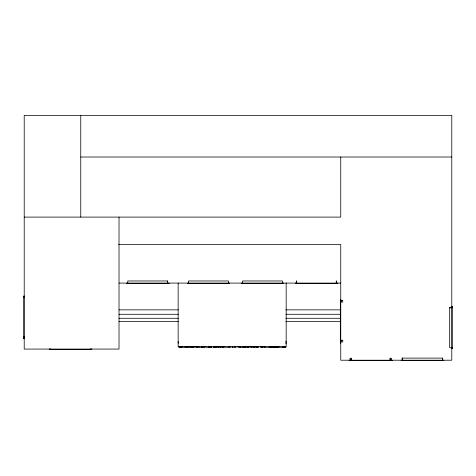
<?xml version="1.0" encoding="UTF-8"?>
<svg xmlns="http://www.w3.org/2000/svg" width="476" height="476" viewBox="0 0 476 476"><rect width="100%" height="100%" fill="white"/><g stroke="black" fill="none" stroke-linecap="round" stroke-linejoin="round"><path stroke-width="0.71" d="M80.753 157.015L451.783 157.015M24.216 217.098L340.751 217.098L340.751 157.015M118.584 244.515L340.751 244.515L340.751 360.219L451.783 360.219L451.783 115.365L24.216 115.365L24.216 349.069L119.018 349.069L119.018 217.098M167.754 280.977L127.764 280.977L127.764 283.5M119.018 283.083L340.751 283.083M126.908 283.5L168.962 283.5L168.962 283.083M24.216 296.001L23.8 296.001L23.8 338.626L24.216 338.626M23.8 296.364L24.216 296.364M23.8 296.643L24.216 296.578M23.8 296.857L24.216 296.857M23.8 297.226L24.216 297.226M23.8 297.435L24.216 297.435M23.8 297.5L24.216 297.5M340.751 299.452L340.334 299.452L340.334 343.178L340.751 343.178M340.334 300.213L340.751 300.213M340.334 300.308L342.851 300.308M340.334 301.07L342.851 301.07M340.334 301.195L340.751 301.195M340.334 302.052L342.851 302.052M451.783 306.312L452.2 306.312L452.2 348.593L451.783 348.593M451.783 306.365L452.2 306.365M451.783 306.609L452.2 306.609M452.2 307.526L449.683 307.526L449.683 347.736L452.2 347.736M449.683 307.579L452.2 307.579M449.683 307.817L452.2 307.817M119.018 309.858L178.345 309.858M285.874 309.858L340.751 309.858M119.018 314.279L178.345 314.279M285.874 314.279L340.751 314.279M119.018 318.283L178.345 318.283M285.874 318.283L340.751 318.283M119.018 321.651L178.345 321.651M285.874 321.651L340.751 321.651M23.8 336.776L24.216 336.776M23.8 337.139L24.216 337.139M23.8 337.353L24.216 337.353M23.8 337.419L24.216 337.419M23.8 337.984L24.216 337.984M23.8 338.353L24.216 338.353M23.8 338.561L24.216 338.561M340.334 340.227L342.851 340.227M340.334 340.989L342.851 340.989M340.334 341.435L340.751 341.435M340.334 341.97L342.851 341.97M340.334 342.196L340.751 342.196M182.677 347.165L185.36 347.165L185.348 346.802M199.385 347.165L202.068 347.165L202.068 346.802L202.056 347.165M206.316 347.165L208.994 347.165L208.994 346.802M214.878 347.165L213.141 347.165L213.141 346.802M219.49 347.165L217.847 347.165L217.847 346.802M225.178 347.165L228.052 347.165M234.055 347.165L231.866 347.165L231.866 346.802M241.439 347.165L244.307 347.165L244.307 346.802M265.596 347.165L268.476 347.165M280.072 347.165L282.75 347.165L282.75 346.802M451.783 347.438L452.2 347.492M451.783 348.295L452.2 348.295M451.783 348.355L452.2 348.355M443.769 360.219L443.769 360.635L401.244 360.635L401.244 360.219M443.692 360.219L443.692 360.635M443.227 360.219L443.227 360.635M442.555 360.635L442.555 358.113L402.101 358.113L402.101 360.635M442.478 358.113L442.478 360.635M402.642 358.113L402.642 360.635M402.565 358.113L402.565 360.635M401.78 360.219L401.78 360.635M392.426 360.219L392.426 360.635L349.158 360.635L349.158 360.219M392.016 360.219L392.016 360.635M391.212 358.113L391.212 360.635M391.141 360.219L391.141 360.635M390.808 358.113L390.808 360.635M389.927 358.113L389.927 360.635M351.3 358.113L351.3 360.635M350.889 358.113L350.889 360.635M350.437 360.219L350.437 360.635M350.033 360.219L350.033 360.635L350.015 358.113M337.823 283.083L337.823 283.5L295.483 283.5L295.483 283.083M337.466 283.083L337.466 283.5M336.609 280.977L336.609 283.5M336.252 280.977L336.252 283.5M296.691 280.977L296.691 283.5M296.34 280.977L296.34 283.5M295.834 283.083L295.834 283.5M286.171 283.083L286.171 346.802L178.149 346.802L178.149 283.083M285.654 346.802L285.654 347.165L282.988 347.165L282.988 346.802M285.106 346.802L285.106 347.165M284.892 346.802L284.892 347.165M284.696 346.802L284.696 347.165M284.589 346.802L284.589 347.165M284.327 346.802L284.327 347.165M284.059 346.802L284.059 347.165M283.958 346.802L283.958 347.165M283.69 283.083L283.69 283.5L241.707 283.5L241.707 283.083M283.761 346.802L283.761 347.165M283.535 346.802L283.535 347.165M282.476 283.5L282.476 280.977L242.564 280.977L242.564 283.5M282.387 346.802L282.387 347.165M279.62 346.802L279.62 347.165L279.097 346.802M278.769 346.802L278.769 347.165L277.246 347.165L277.246 346.802M278.27 346.802L278.27 347.165M277.734 346.802L277.734 347.165M277.109 346.802L277.109 347.165L274.444 347.165L274.444 346.802M276.562 346.802L276.562 347.165M276.348 346.802L276.348 347.165M276.151 346.802L276.151 347.165M276.044 346.802L276.044 347.165M275.782 346.802L275.782 347.165M275.515 346.802L275.515 347.165M275.414 346.802L275.414 347.165M275.217 346.802L275.217 347.165M274.991 346.802L274.991 347.165M274.247 346.802L274.247 347.165L270.993 347.165L270.993 346.802M273.444 346.802L273.444 347.165M273.272 346.802L273.272 347.165M272.855 346.802L272.855 347.165M272.623 346.802L272.623 347.165M272.391 346.802L272.391 347.165M271.986 346.802L271.986 347.165M271.808 346.802L271.808 347.165M270.779 346.802L270.779 347.165L269.005 347.165L269.005 346.802M270.201 346.802L270.201 347.165M270.124 346.802L270.124 347.165M270.041 346.802L270.041 347.165M269.583 346.802L269.529 347.165M265.269 346.802L265.269 347.165L263.894 347.165L263.894 346.802M264.418 346.802L264.418 347.165M263.258 346.802L263.258 347.165L261.044 347.165L261.044 346.802M262.728 346.802L262.728 347.165M260.449 346.802L260.449 347.165L259.926 346.802M258.48 346.802L258.48 347.165L255.814 347.165L255.814 346.802M257.933 346.802L257.933 347.165M257.712 346.802L257.712 347.165M257.522 346.802L257.522 347.165M257.415 346.802L257.415 347.165M257.153 346.802L257.153 347.165M256.879 346.802L256.879 347.165M256.778 346.802L256.778 347.165M256.588 346.802L256.588 347.165M256.362 346.802L256.362 347.165M255.445 346.802L255.445 347.165L254.922 346.802M254.535 346.802L254.535 347.165L252.762 347.165L252.762 346.802M253.958 346.802L253.958 347.165M253.881 346.802L253.881 347.165M253.797 346.802L253.797 347.165M252.232 346.802L252.232 347.165L250.727 347.165L250.727 346.802M251.251 346.802L251.251 347.165M250.132 346.802L250.132 347.165L249.608 346.802M249.013 346.802L249.013 347.165L246.8 347.165L246.8 346.802M248.49 346.802L248.508 347.165M247.306 346.802L247.324 347.165M246.306 346.802L246.306 347.165L244.795 347.165L244.795 346.802M245.319 346.802L245.319 347.165M244.117 346.802L244.117 347.165M243.718 346.802L243.742 347.165M242.921 346.802L242.921 347.165M240.933 346.802L240.933 347.165L238.714 347.165L238.714 346.802M240.422 346.802L240.404 347.165M239.244 346.802L239.22 347.165M238.119 346.802L238.119 347.165L237.601 346.802M236.066 346.802L236.066 347.165L234.561 347.165L234.561 346.802M235.084 346.802L235.084 347.165M232.383 346.802L232.383 347.165M230.36 346.802L230.36 347.165L228.587 347.165L228.587 346.802M229.783 346.802L229.783 347.165M229.706 346.802L229.706 347.165M229.628 283.083L229.628 283.5L187.645 283.5L187.645 283.083M229.622 346.802L229.622 347.165M228.415 283.5L228.415 280.977L188.502 280.977L188.502 283.5M224.726 346.802L224.726 347.165L224.202 346.802M223.815 346.802L223.815 347.165L222.042 347.165L222.042 346.802M223.238 346.802L223.238 347.165M223.161 346.802L223.161 347.165M223.077 346.802L223.077 347.165M221.513 346.802L221.513 347.165L220.007 347.165L220.007 346.802M220.531 346.802L220.531 347.165M218.948 346.802L218.948 347.165M218.371 346.802L218.371 347.165M217.234 346.802L217.234 347.165L215.366 347.165L215.366 346.802M216.711 346.802L216.711 347.165M215.89 346.802L215.89 347.165M214.831 346.802L214.831 347.165M214.444 346.802L214.444 347.165M213.581 346.802L213.581 347.165M211.897 346.802L211.897 347.165L209.232 347.165L209.232 346.802M211.35 346.802L211.35 347.165M211.13 346.802L211.13 347.165M210.939 346.802L210.939 347.165M210.832 346.802L210.832 347.165M210.57 346.802L210.57 347.165M210.297 346.802L210.297 347.165M210.196 346.802L210.196 347.165M210.005 346.802L210.005 347.165M209.779 346.802L209.779 347.165M208.625 346.802L208.625 347.165M205.858 346.802L205.858 347.165L205.334 346.802M204.745 346.802L204.745 347.165L202.526 347.165L202.526 346.802M204.216 346.802L204.24 347.165M203.056 346.802L203.056 347.165M201.699 346.802L201.699 347.165M199.033 346.802L199.033 347.165L197.522 347.165L197.522 346.802M198.046 346.802L198.046 347.165M197.159 346.802L197.159 347.165L195.63 347.165L195.63 346.802M196.659 346.802L196.659 347.165M196.124 346.802L196.124 347.165M194.422 346.802L194.422 347.165L191.757 347.165L191.757 346.802M193.875 346.802L193.875 347.165M193.655 346.802L193.655 347.165M193.464 346.802L193.464 347.165M193.357 346.802L193.357 347.165M193.095 346.802L193.095 347.165M192.822 346.802L192.822 347.165M192.72 346.802L192.72 347.165M192.53 346.802L192.53 347.165M192.304 346.802L192.304 347.165M191.578 346.802L191.578 347.165L190.287 347.165L190.287 346.802M190.811 346.802L190.811 347.165M189.793 346.802L189.793 347.165L188.288 347.165L188.288 346.802M188.805 346.802L188.805 347.165M187.675 346.802L187.675 347.165L185.801 347.165L185.801 346.802M187.145 346.802L187.145 347.165M186.33 346.802L186.33 347.165M184.991 346.802L184.991 347.165M182.266 346.802L182.266 347.165L180.577 347.165L180.577 346.802M181.874 346.802L181.874 347.165M181.017 346.802L181.017 347.165M180.321 346.802L180.321 347.165L178.815 347.165L178.815 346.802M179.339 346.802L179.339 347.165M168.891 283.083L168.891 283.5M167.683 280.977L167.683 283.5M126.979 283.083L126.979 283.5M91.797 349.069L91.797 349.485L49.456 349.485L49.456 349.069M91.582 349.069L91.582 349.485M91.44 349.069L91.44 349.485M90.583 349.069L90.583 349.485M90.369 349.069L90.369 349.485M90.232 349.069L90.232 349.485M80.753 115.365L80.753 217.098M50.67 349.069L50.67 349.485M50.456 349.069L50.456 349.485M50.313 349.069L50.313 349.485M49.813 349.069L49.813 349.485M49.593 349.069L49.593 349.485M178.262 343.238A3.201 3.201 0 0 1 178.262 341.584M285.826 341.137A2.547 2.547 0 0 1 285.826 343.684M273.783 347.165L273.783 346.802L273.742 347.165M271.504 347.165L271.504 346.802L271.469 347.165M261.568 347.165L261.568 346.802L261.544 347.165M253.339 347.165L253.339 346.802L253.286 347.165M229.158 347.165L229.158 346.802L229.111 347.165M222.613 347.165L222.613 346.802L222.566 347.165"/></g></svg>
